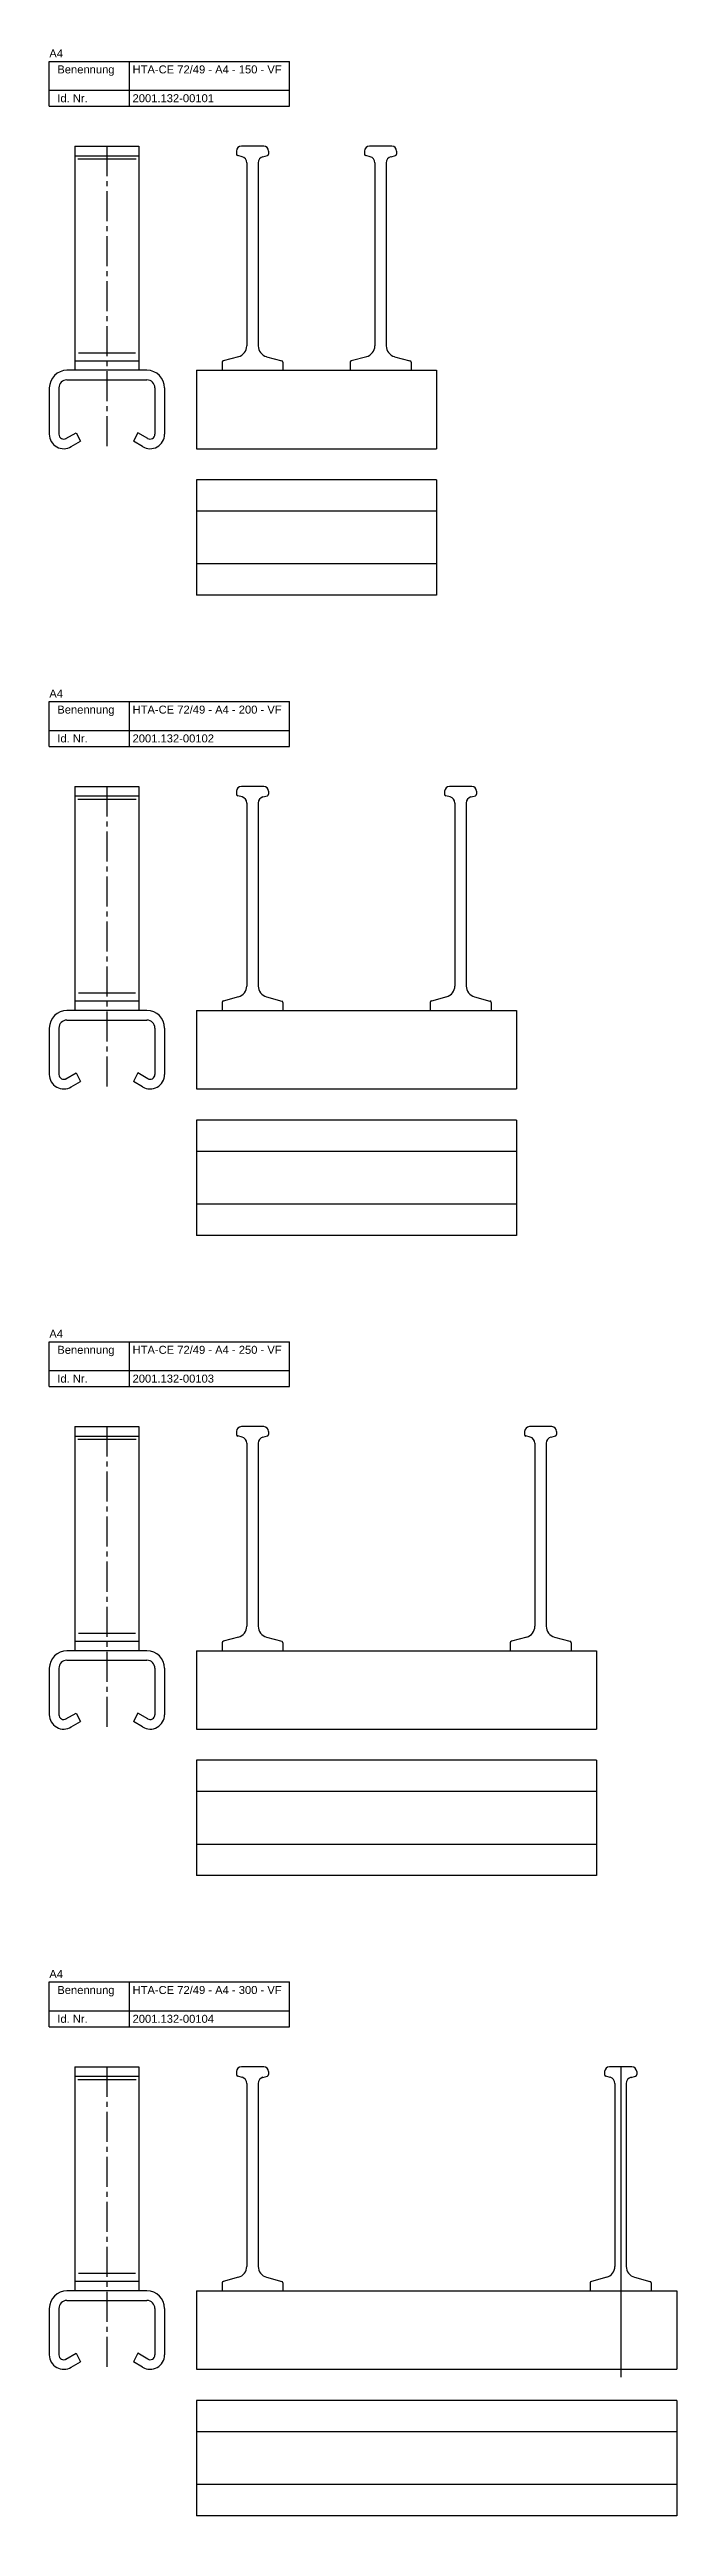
# Model space of a CAD drawing. Header units: millimetres. Extents: x 2523 to 3665, y -378 to 2763.
# Drawn here: x 2523 to 2915, y 1222 to 2763 of the extents above; entities that cross this region are included whole.
import ezdxf

# ---------------------------------------------------------------- set-up
doc = ezdxf.new("R2010")
doc.units = ezdxf.units.MM
doc.linetypes.add('MITTE2', pattern=[1.125, 0.75, -0.125, 0.125, -0.125])
doc.layers.add('HALFEN', color=2, linetype='CONTINUOUS')
doc.styles.add('ARIAL50', font='arial.ttf', dxfattribs={"height": 5})

msp = doc.modelspace()

# ---------------------------------------------------------------- linework, layer by layer
at = {"layer": 'HALFEN'}
for p, q in [((2523.5, 2755.2), (2673.5, 2755.2)), ((2523.5, 2727.2), (2523.5, 2755.2)), ((2573.5, 2727.2), (2573.5, 2755.2)), ((2673.5, 2727.2), (2673.5, 2755.2)), ((2523.5, 2737.2), (2673.5, 2737.2)), ((2523.5, 2727.2), (2673.5, 2727.2)), ((2539.5, 2702.2), (2579.5, 2702.2)), ((2539.5, 2702.2), (2539.5, 2562.2)), ((2579.5, 2702.2), (2579.5, 2562.2)), ((2640.5, 2699.2), (2640.5, 2697.3)), ((2657.5, 2702.2), (2643.5, 2702.2)), ((2660.5, 2699.2), (2660.5, 2697.3)), ((2720.5, 2699.2), (2720.5, 2697.3)), ((2737.5, 2702.2), (2723.5, 2702.2)), ((2740.5, 2699.2), (2740.5, 2697.3)), ((2539.5, 2696.3), (2579.5, 2696.3)), ((2644, 2695.6), (2641.2, 2696.4)), ((2646.9, 2691.8), (2646.9, 2577.5)), ((2654, 2691.8), (2654, 2577.5)), ((2657, 2695.6), (2659.8, 2696.4)), ((2724, 2695.6), (2721.2, 2696.4)), ((2726.9, 2691.8), (2726.9, 2577.5)), ((2734, 2691.8), (2734, 2577.5)), ((2737, 2695.6), (2739.8, 2696.4)), ((2584.5, 2562.2), (2534.5, 2562.2)), ((2539.5, 2568.2), (2579.5, 2568.2)), ((2615.5, 2562.2), (2765.5, 2562.2)), ((2615.5, 2562.2), (2615.5, 2513.2)), ((2631.5, 2567.2), (2631.5, 2562.2)), ((2641.8, 2570.7), (2632.2, 2568.1)), ((2659.2, 2570.7), (2668.8, 2568.1)), ((2669.5, 2567.2), (2669.5, 2562.2)), ((2711.5, 2567.2), (2711.5, 2562.2)), ((2721.8, 2570.7), (2712.2, 2568.1)), ((2739.2, 2570.7), (2748.8, 2568.1)), ((2749.5, 2567.2), (2749.5, 2562.2)), ((2765.5, 2562.2), (2765.5, 2513.2)), ((2523.5, 2551.2), (2523.5, 2548.6)), ((2523.5, 2548.6), (2523.5, 2522.2)), ((2529.5, 2551.2), (2529.5, 2522.2)), ((2534.5, 2556.2), (2584.5, 2556.2)), ((2589.5, 2551.2), (2589.5, 2522.2)), ((2595.5, 2551.2), (2595.5, 2548.6)), ((2595.5, 2548.6), (2595.5, 2522.2)), ((2533.9, 2519.6), (2540.2, 2523.2)), ((2537.2, 2514.6), (2543, 2517.9)), ((2540.2, 2523.2), (2543, 2517.9)), ((2578.8, 2523.2), (2576, 2517.9)), ((2581.8, 2514.6), (2576, 2517.9)), ((2585.1, 2519.6), (2578.8, 2523.2)), ((2615.5, 2513.2), (2765.5, 2513.2)), ((2765.5, 2493.7), (2615.5, 2493.7)), ((2615.5, 2493.7), (2615.5, 2421.7)), ((2765.5, 2493.7), (2765.5, 2421.7)), ((2765.5, 2474.2), (2615.5, 2474.2)), ((2765.5, 2441.2), (2615.5, 2441.2)), ((2765.5, 2421.7), (2615.5, 2421.7)), ((2523.5, 2355.2), (2673.5, 2355.2)), ((2523.5, 2327.2), (2523.5, 2355.2)), ((2573.5, 2327.2), (2573.5, 2355.2)), ((2673.5, 2327.2), (2673.5, 2355.2)), ((2523.5, 2337.2), (2673.5, 2337.2)), ((2523.5, 2327.2), (2673.5, 2327.2)), ((2539.5, 2302.2), (2579.5, 2302.2)), ((2539.5, 2302.2), (2539.5, 2162.2)), ((2539.5, 2296.3), (2579.5, 2296.3)), ((2579.5, 2302.2), (2579.5, 2162.2)), ((2640.5, 2299.2), (2640.5, 2297.3)), ((2644, 2295.6), (2641.2, 2296.4)), ((2657.5, 2302.2), (2643.5, 2302.2)), ((2657, 2295.6), (2659.8, 2296.4)), ((2660.5, 2299.2), (2660.5, 2297.3)), ((2770.5, 2299.2), (2770.5, 2297.3)), ((2774, 2295.6), (2771.2, 2296.4)), ((2787.5, 2302.2), (2773.5, 2302.2)), ((2787, 2295.6), (2789.8, 2296.4)), ((2790.5, 2299.2), (2790.5, 2297.3)), ((2646.9, 2291.8), (2646.9, 2177.5)), ((2654, 2291.8), (2654, 2177.5)), ((2776.9, 2291.8), (2776.9, 2177.5)), ((2784, 2291.8), (2784, 2177.5)), ((2584.5, 2162.2), (2534.5, 2162.2)), ((2539.5, 2168.2), (2579.5, 2168.2)), ((2615.5, 2162.2), (2815.5, 2162.2)), ((2615.5, 2162.2), (2615.5, 2113.2)), ((2631.5, 2167.2), (2631.5, 2162.2)), ((2641.8, 2170.7), (2632.2, 2168.1)), ((2659.2, 2170.7), (2668.8, 2168.1)), ((2669.5, 2167.2), (2669.5, 2162.2)), ((2761.5, 2167.2), (2761.5, 2162.2)), ((2771.8, 2170.7), (2762.2, 2168.1)), ((2789.2, 2170.7), (2798.8, 2168.1)), ((2799.5, 2167.2), (2799.5, 2162.2)), ((2815.5, 2162.2), (2815.5, 2113.2)), ((2523.5, 2151.2), (2523.5, 2148.6)), ((2523.5, 2148.6), (2523.5, 2122.2)), ((2529.5, 2151.2), (2529.5, 2122.2)), ((2534.5, 2156.2), (2584.5, 2156.2)), ((2589.5, 2151.2), (2589.5, 2122.2)), ((2595.5, 2151.2), (2595.5, 2148.6)), ((2595.5, 2148.6), (2595.5, 2122.2)), ((2533.9, 2119.6), (2540.2, 2123.2)), ((2537.2, 2114.6), (2543, 2117.9)), ((2540.2, 2123.2), (2543, 2117.9)), ((2578.8, 2123.2), (2576, 2117.9)), ((2581.8, 2114.6), (2576, 2117.9)), ((2585.1, 2119.6), (2578.8, 2123.2)), ((2615.5, 2113.2), (2815.5, 2113.2)), ((2815.5, 2093.7), (2615.5, 2093.7)), ((2615.5, 2093.7), (2615.5, 2021.7)), ((2815.5, 2093.7), (2815.5, 2021.7)), ((2815.5, 2074.2), (2615.5, 2074.2)), ((2815.5, 2041.2), (2615.5, 2041.2)), ((2815.5, 2021.7), (2615.5, 2021.7)), ((2523.5, 1955.2), (2673.5, 1955.2)), ((2523.5, 1927.2), (2523.5, 1955.2)), ((2573.5, 1927.2), (2573.5, 1955.2)), ((2673.5, 1927.2), (2673.5, 1955.2)), ((2523.5, 1937.2), (2673.5, 1937.2)), ((2523.5, 1927.2), (2673.5, 1927.2)), ((2539.5, 1902.2), (2579.5, 1902.2)), ((2539.5, 1902.2), (2539.5, 1762.2)), ((2539.5, 1896.3), (2579.5, 1896.3)), ((2579.5, 1902.2), (2579.5, 1762.2)), ((2640.5, 1899.2), (2640.5, 1897.3)), ((2644, 1895.6), (2641.2, 1896.4)), ((2657.5, 1902.2), (2643.5, 1902.2)), ((2657, 1895.6), (2659.8, 1896.4)), ((2660.5, 1899.2), (2660.5, 1897.3)), ((2820.5, 1899.2), (2820.5, 1897.3)), ((2824, 1895.6), (2821.2, 1896.4)), ((2837.5, 1902.2), (2823.5, 1902.2)), ((2837, 1895.6), (2839.8, 1896.4)), ((2840.5, 1899.2), (2840.5, 1897.3)), ((2646.9, 1891.8), (2646.9, 1777.5)), ((2654, 1891.8), (2654, 1777.5)), ((2826.9, 1891.8), (2826.9, 1777.5)), ((2834, 1891.8), (2834, 1777.5)), ((2584.5, 1762.2), (2534.5, 1762.2)), ((2539.5, 1768.2), (2579.5, 1768.2)), ((2615.5, 1762.2), (2865.5, 1762.2)), ((2615.5, 1762.2), (2615.5, 1713.2)), ((2631.5, 1767.2), (2631.5, 1762.2)), ((2641.8, 1770.7), (2632.2, 1768.1)), ((2659.2, 1770.7), (2668.8, 1768.1)), ((2669.5, 1767.2), (2669.5, 1762.2)), ((2811.5, 1767.2), (2811.5, 1762.2)), ((2821.8, 1770.7), (2812.2, 1768.1)), ((2839.2, 1770.7), (2848.8, 1768.1)), ((2849.5, 1767.2), (2849.5, 1762.2)), ((2865.5, 1762.2), (2865.5, 1713.2)), ((2523.5, 1751.2), (2523.5, 1748.6)), ((2523.5, 1748.6), (2523.5, 1722.2)), ((2529.5, 1751.2), (2529.5, 1722.2)), ((2534.5, 1756.2), (2584.5, 1756.2)), ((2589.5, 1751.2), (2589.5, 1722.2)), ((2595.5, 1751.2), (2595.5, 1748.6)), ((2595.5, 1748.6), (2595.5, 1722.2)), ((2533.9, 1719.6), (2540.2, 1723.2)), ((2537.2, 1714.6), (2543, 1717.9)), ((2540.2, 1723.2), (2543, 1717.9)), ((2578.8, 1723.2), (2576, 1717.9)), ((2581.8, 1714.6), (2576, 1717.9)), ((2585.1, 1719.6), (2578.8, 1723.2)), ((2615.5, 1713.2), (2865.5, 1713.2)), ((2865.5, 1693.7), (2615.5, 1693.7)), ((2615.5, 1693.7), (2615.5, 1621.7)), ((2865.5, 1693.7), (2865.5, 1621.7)), ((2865.5, 1674.2), (2615.5, 1674.2)), ((2865.5, 1641.2), (2615.5, 1641.2)), ((2865.5, 1621.7), (2615.5, 1621.7)), ((2523.5, 1555.2), (2673.5, 1555.2)), ((2523.5, 1527.2), (2523.5, 1555.2)), ((2573.5, 1527.2), (2573.5, 1555.2)), ((2673.5, 1527.2), (2673.5, 1555.2)), ((2523.5, 1537.2), (2673.5, 1537.2)), ((2523.5, 1527.2), (2673.5, 1527.2)), ((2539.5, 1502.2), (2579.5, 1502.2)), ((2539.5, 1502.2), (2539.5, 1362.2)), ((2539.5, 1496.3), (2579.5, 1496.3)), ((2579.5, 1502.2), (2579.5, 1362.2)), ((2640.5, 1499.2), (2640.5, 1497.3)), ((2644, 1495.6), (2641.2, 1496.4)), ((2657.5, 1502.2), (2643.5, 1502.2)), ((2657, 1495.6), (2659.8, 1496.4)), ((2660.5, 1499.2), (2660.5, 1497.3)), ((2870.5, 1499.2), (2870.5, 1497.3)), ((2874, 1495.6), (2871.2, 1496.4)), ((2887.5, 1502.2), (2873.5, 1502.2)), ((2880.5, 1502.2), (2880.5, 1308.2)), ((2887, 1495.6), (2889.8, 1496.4)), ((2890.5, 1499.2), (2890.5, 1497.3)), ((2646.9, 1491.8), (2646.9, 1377.5)), ((2654, 1491.8), (2654, 1377.5)), ((2876.9, 1491.8), (2876.9, 1377.5)), ((2884, 1491.8), (2884, 1377.5)), ((2584.5, 1362.2), (2534.5, 1362.2)), ((2534.5, 1356.2), (2584.5, 1356.2)), ((2539.5, 1368.2), (2579.5, 1368.2)), ((2615.5, 1362.2), (2915.5, 1362.2)), ((2615.5, 1362.2), (2615.5, 1313.2)), ((2631.5, 1367.2), (2631.5, 1362.2)), ((2641.8, 1370.7), (2632.2, 1368.1)), ((2659.2, 1370.7), (2668.8, 1368.1)), ((2669.5, 1367.2), (2669.5, 1362.2)), ((2861.5, 1367.2), (2861.5, 1362.2)), ((2871.8, 1370.7), (2862.2, 1368.1)), ((2889.2, 1370.7), (2898.8, 1368.1)), ((2899.5, 1367.2), (2899.5, 1362.2)), ((2915.5, 1362.2), (2915.5, 1313.2)), ((2523.5, 1351.2), (2523.5, 1348.6)), ((2523.5, 1348.6), (2523.5, 1322.2)), ((2529.5, 1351.2), (2529.5, 1322.2)), ((2589.5, 1351.2), (2589.5, 1322.2)), ((2595.5, 1351.2), (2595.5, 1348.6)), ((2595.5, 1348.6), (2595.5, 1322.2)), ((2533.9, 1319.6), (2540.2, 1323.2)), ((2537.2, 1314.6), (2543, 1317.9)), ((2540.2, 1323.2), (2543, 1317.9)), ((2578.8, 1323.2), (2576, 1317.9)), ((2581.8, 1314.6), (2576, 1317.9)), ((2585.1, 1319.6), (2578.8, 1323.2)), ((2615.5, 1313.2), (2915.5, 1313.2)), ((2915.5, 1293.7), (2615.5, 1293.7)), ((2615.5, 1293.7), (2615.5, 1221.7)), ((2915.5, 1293.7), (2915.5, 1221.7)), ((2915.5, 1274.2), (2615.5, 1274.2)), ((2915.5, 1241.2), (2615.5, 1241.2)), ((2915.5, 1221.7), (2615.5, 1221.7))]:
    msp.add_line(p, q, dxfattribs=at)
at = {"layer": 'HALFEN', "color": 1, "linetype": 'MITTE2', "ltscale": 25}
for p, q in [((2559.5, 2702.2), (2559.5, 2513.2)), ((2559.5, 2302.2), (2559.5, 2113.2)), ((2559.5, 1902.2), (2559.5, 1713.2)), ((2559.5, 1502.2), (2559.5, 1313.2))]:
    msp.add_line(p, q, dxfattribs=at)
at = {"layer": 'HALFEN', "color": 1}
for p, q in [((2541.3, 2694.3), (2577.8, 2694.3)), ((2541.7, 2573.2), (2577.3, 2573.2)), ((2541.3, 2294.3), (2577.8, 2294.3)), ((2541.7, 2173.2), (2577.3, 2173.2)), ((2541.3, 1894.3), (2577.8, 1894.3)), ((2541.7, 1773.2), (2577.3, 1773.2)), ((2541.3, 1494.3), (2577.8, 1494.3)), ((2541.7, 1373.2), (2577.3, 1373.2))]:
    msp.add_line(p, q, dxfattribs=at)
at = {"layer": 'HALFEN'}
for centre, radius, start, end in [((2643.5, 2699.2), 3, 90, 180), ((2641.5, 2697.3), 1, 180, 255), ((2657.5, 2699.2), 3, 0, 90), ((2659.5, 2697.3), 1, 285, 0), ((2723.5, 2699.2), 3, 90, 180), ((2721.5, 2697.3), 1, 180, 255), ((2737.5, 2699.2), 3, 0, 90), ((2739.5, 2697.3), 1, 285, 0), ((2642.9, 2691.8), 4, 0, 75), ((2658, 2691.8), 4, 105, 180), ((2722.9, 2691.8), 4, 0, 75), ((2738, 2691.8), 4, 105, 180), ((2639.9, 2577.5), 7, 285, 0), ((2661, 2577.5), 7, 180, 255), ((2719.9, 2577.5), 7, 285, 0), ((2741, 2577.5), 7, 180, 255), ((2534.5, 2551.2), 11, 90, 180), ((2584.5, 2551.2), 11, 0, 90), ((2632.5, 2567.2), 1, 105, 180), ((2668.5, 2567.2), 1, 0, 75), ((2712.5, 2567.2), 1, 105, 180), ((2748.5, 2567.2), 1, 0, 75), ((2534.5, 2551.2), 5, 90, 180), ((2584.5, 2551.2), 5, 0, 90), ((2532.5, 2522.2), 9, 180, 301.486), ((2532.5, 2522.2), 3, 180, 302.574), ((2586.5, 2522.2), 9, 238.514, 0), ((2586.5, 2522.2), 3, 237.426, 0), ((2643.5, 2299.2), 3, 90, 180), ((2641.5, 2297.3), 1, 180, 255), ((2657.5, 2299.2), 3, 0, 90), ((2659.5, 2297.3), 1, 285, 0), ((2773.5, 2299.2), 3, 90, 180), ((2771.5, 2297.3), 1, 180, 255), ((2787.5, 2299.2), 3, 0, 90), ((2789.5, 2297.3), 1, 285, 0), ((2642.9, 2291.8), 4, 0, 75), ((2658, 2291.8), 4, 105, 180), ((2772.9, 2291.8), 4, 0, 75), ((2788, 2291.8), 4, 105, 180), ((2639.9, 2177.5), 7, 285, 0), ((2661, 2177.5), 7, 180, 255), ((2769.9, 2177.5), 7, 285, 0), ((2791, 2177.5), 7, 180, 255), ((2534.5, 2151.2), 11, 90, 180), ((2584.5, 2151.2), 11, 0, 90), ((2632.5, 2167.2), 1, 105, 180), ((2668.5, 2167.2), 1, 0, 75), ((2762.5, 2167.2), 1, 105, 180), ((2798.5, 2167.2), 1, 0, 75), ((2534.5, 2151.2), 5, 90, 180), ((2584.5, 2151.2), 5, 0, 90), ((2532.5, 2122.2), 9, 180, 301.486), ((2532.5, 2122.2), 3, 180, 302.574), ((2586.5, 2122.2), 9, 238.514, 0), ((2586.5, 2122.2), 3, 237.426, 0), ((2643.5, 1899.2), 3, 90, 180), ((2641.5, 1897.3), 1, 180, 255), ((2642.9, 1891.8), 4, 0, 75), ((2658, 1891.8), 4, 105, 180), ((2657.5, 1899.2), 3, 0, 90), ((2659.5, 1897.3), 1, 285, 0), ((2823.5, 1899.2), 3, 90, 180), ((2821.5, 1897.3), 1, 180, 255), ((2822.9, 1891.8), 4, 0, 75), ((2838, 1891.8), 4, 105, 180), ((2837.5, 1899.2), 3, 0, 90), ((2839.5, 1897.3), 1, 285, 0), ((2639.9, 1777.5), 7, 285, 0), ((2661, 1777.5), 7, 180, 255), ((2819.9, 1777.5), 7, 285, 0), ((2841, 1777.5), 7, 180, 255), ((2534.5, 1751.2), 11, 90, 180), ((2584.5, 1751.2), 11, 0, 90), ((2632.5, 1767.2), 1, 105, 180), ((2668.5, 1767.2), 1, 0, 75), ((2812.5, 1767.2), 1, 105, 180), ((2848.5, 1767.2), 1, 0, 75), ((2534.5, 1751.2), 5, 90, 180), ((2584.5, 1751.2), 5, 0, 90), ((2532.5, 1722.2), 9, 180, 301.486), ((2532.5, 1722.2), 3, 180, 302.574), ((2586.5, 1722.2), 9, 238.514, 0), ((2586.5, 1722.2), 3, 237.426, 0), ((2643.5, 1499.2), 3, 90, 180), ((2641.5, 1497.3), 1, 180, 255), ((2642.9, 1491.8), 4, 0, 75), ((2658, 1491.8), 4, 105, 180), ((2657.5, 1499.2), 3, 0, 90), ((2659.5, 1497.3), 1, 285, 0), ((2873.5, 1499.2), 3, 90, 180), ((2871.5, 1497.3), 1, 180, 255), ((2872.9, 1491.8), 4, 0, 75), ((2888, 1491.8), 4, 105, 180), ((2887.5, 1499.2), 3, 0, 90), ((2889.5, 1497.3), 1, 285, 0), ((2639.9, 1377.5), 7, 285, 0), ((2661, 1377.5), 7, 180, 255), ((2869.9, 1377.5), 7, 285, 0), ((2891, 1377.5), 7, 180, 255), ((2534.5, 1351.2), 11, 90, 180), ((2534.5, 1351.2), 5, 90, 180), ((2584.5, 1351.2), 11, 0, 90), ((2584.5, 1351.2), 5, 0, 90), ((2632.5, 1367.2), 1, 105, 180), ((2668.5, 1367.2), 1, 0, 75), ((2862.5, 1367.2), 1, 105, 180), ((2898.5, 1367.2), 1, 0, 75), ((2532.5, 1322.2), 9, 180, 301.486), ((2532.5, 1322.2), 3, 180, 302.574), ((2586.5, 1322.2), 9, 238.514, 0), ((2586.5, 1322.2), 3, 237.426, 0)]:
    msp.add_arc(centre, radius, start, end, dxfattribs=at)

# ---------------------------------------------------------------- texts
at = {"layer": 'HALFEN', "style": 'ARIAL50'}
for s, p in [('A4', (2523.5, 2757.7)), ('Benennung', (2528.5, 2747.7)), ('HTA-CE 72/49 - A4 - 150 - VF', (2575.5, 2747.7)), ('Id. Nr.', (2528.5, 2729.7)), ('2001.132-00101', (2575.5, 2729.7)), ('A4', (2523.5, 2357.7)), ('Benennung', (2528.5, 2347.7)), ('HTA-CE 72/49 - A4 - 200 - VF', (2575.5, 2347.7)), ('Id. Nr.', (2528.5, 2329.7)), ('2001.132-00102', (2575.5, 2329.7)), ('A4', (2523.5, 1957.7)), ('Benennung', (2528.5, 1947.7)), ('HTA-CE 72/49 - A4 - 250 - VF', (2575.5, 1947.7)), ('Id. Nr.', (2528.5, 1929.7)), ('2001.132-00103', (2575.5, 1929.7)), ('A4', (2523.5, 1557.7)), ('Benennung', (2528.5, 1547.7)), ('HTA-CE 72/49 - A4 - 300 - VF', (2575.5, 1547.7)), ('Id. Nr.', (2528.5, 1529.7)), ('2001.132-00104', (2575.5, 1529.7))]:
    msp.add_text(s, height=5, dxfattribs=at).set_placement(p)

doc.saveas('drawing.dxf')
